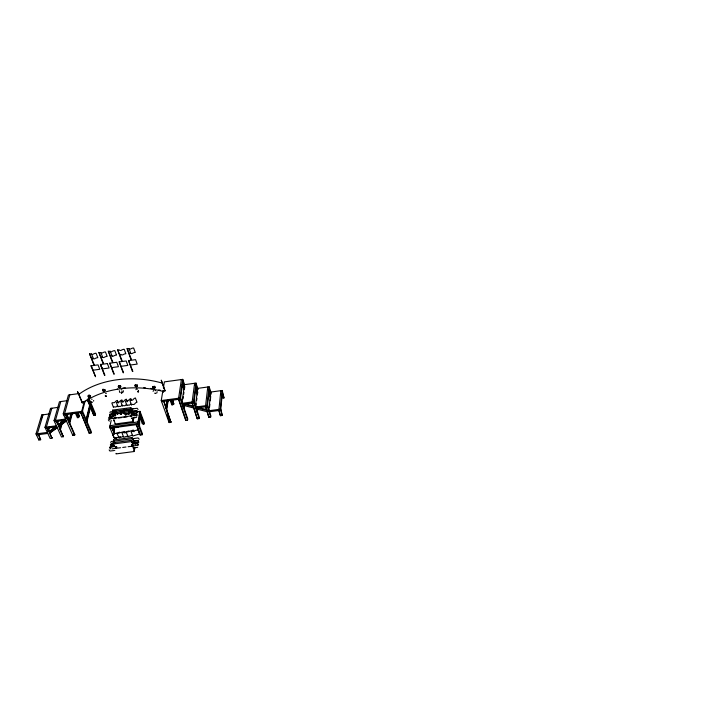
<?xml version="1.0" encoding="UTF-8"?>
<svg xmlns="http://www.w3.org/2000/svg" width="720" height="720" viewBox="0 0 720 720"><rect width="100%" height="100%" fill="white"/><g stroke="black" fill="none" stroke-linecap="round" stroke-linejoin="round"><path stroke-width="1.08" d="M119.34 390.717L119.745 392.454M93.654 400.464L93.636 401.121M121.905 391.878L121.842 392.643M122.085 391.86L122.04 392.598M132.894 371.475L128.502 360.405L132.471 371.529M131.022 359.667L127.044 348.399L131.445 359.541M138.087 423.936L138.15 421.803M138.942 425.952L139.176 418.482M139.446 428.4L139.833 415.593M123.561 372.699L119.16 361.692L123.165 372.78M121.707 360.99L117.639 349.713L122.121 360.837M114.372 432.81L114.606 427.473M113.841 374.139L109.719 363.015L114.246 374.085M112.932 430.497L113.076 427.293M113.805 431.433L114.003 427.167M112.392 362.259L108.252 351.027L112.806 362.133M104.544 375.417L100.404 364.293L104.967 375.291M103.5 363.393L98.874 352.341L103.104 363.582M136.746 416.709L136.359 417.456L132.588 417.978M125.307 414.333L125.946 414.972L126.09 413.676L125.226 414.72L125.352 413.784L125.532 414.468M93.807 364.842L89.514 353.646L94.221 364.68M91.278 365.661L95.553 376.749L90.864 365.814M129.087 413.01L129.276 411.48L129.087 413.01L130.095 412.524L129.465 412.695M222.21 390.492L220.338 409.194L208.683 410.76L210.798 392.04L222.21 390.492L223.992 397.944L222.228 397.584L221.274 394.47M220.428 415.71L218.862 409.86L218.799 410.49L220.428 415.71L222.291 415.458L220.788 408.969M222.525 391.536L220.662 410.247L209.016 411.804M222.228 397.584L222.291 396.972M218.943 409.383L220.842 390.681M120.69 413.028L120.501 414.297L120.69 413.028L120.105 413.793L120.654 413.361M105.633 393.453L106.308 393.48M208.836 417.258L205.533 406.17L208.836 417.258L210.69 417.015L210.834 415.737L207.477 405.279L206.541 405.405M209.511 407.403L209.889 404.091M210.258 400.788L210.627 397.485L209.619 394.344M209.484 387.855L207.333 406.557L195.651 408.123M206.991 405.495L209.151 386.811L197.712 388.368L195.309 407.07L206.991 405.495L210.69 417.015M205.587 405.684L207.774 387M138.618 391.266C137.772 393.273 137.061 389.79 138.24 392.094M192.033 403.092L197.262 418.806L199.116 418.563L199.269 417.285L196.497 408.897M197.262 418.806L192.114 402.453M196.281 411.174L196.551 409.005M197.208 411.048L197.478 408.879M197.847 408.492L197.433 411.741L196.506 411.867M195.939 405.927L196.218 403.722M196.641 400.419L196.92 398.223M197.343 394.92L197.631 392.715M193.554 401.778L196.002 383.103L184.536 384.669L181.836 403.353L193.554 401.778L199.116 418.563M196.344 384.156L193.905 402.84L182.196 404.415M120.501 414.297L120.186 413.406M192.141 401.967L194.625 383.292M178.497 399.348L185.706 420.354L187.56 420.102L187.731 418.833L180.567 397.827M138.393 391.59L138.402 390.375M185.706 420.354L185.796 419.715M184.401 404.469L183.942 407.718L183.006 407.844M184.176 408.42L184.635 405.171M182.385 403.146L182.286 403.785L193.518 406.683M182.988 398.916L183.303 396.72M183.627 394.515L183.942 392.319M184.419 389.025L184.734 386.82M182.862 404.559L182.772 405.189L193.986 408.087M183.168 406.764L183.474 404.595M183.123 380.43L180.378 399.096L161.613 401.634M178.605 398.214L181.386 379.557M187.56 420.102L180.009 398.025L182.763 379.368L164.385 381.879L163.368 387.882M106.407 395.757C106.002 397.827 104.49 394.74 105.669 396.126M117.495 413.271L117.54 414.162L118.026 413.496M170.955 422.325L163.593 400.743L170.955 422.325L169.11 422.577L161.235 400.563L162.783 391.356L165.186 390.573L162.864 390.888L163.206 391.842M170.019 399.78L171.846 404.991L173.745 404.127L172.755 400.392M169.11 422.577L169.308 421.299M166.275 410.094L167.85 400.347M166.698 409.716L168.273 399.96M165.699 408.06L166.932 400.473M166.122 407.673L166.653 404.424M162.234 382.608L162.153 383.067A81.324 57.609 8.3 0 0 78.615 394.506L77.553 391.608L82.341 403.281M154.989 390.618L155.637 390.609M136.215 424.701L140.22 435.051L142.074 434.799L142.308 433.494L138.339 423.153M144.054 423.972L140.139 413.649L139.212 413.775L143.145 424.098L144.054 423.972L144.288 422.694L139.986 411.336L136.674 411.786M143.145 424.098L143.262 423.459L142.344 423.576L139.203 415.323M140.22 435.051L140.337 434.394M142.344 423.576L142.461 422.946M140.382 412.38L138.087 424.449L110.115 428.202L110.556 426.186M133.992 450.891L133.524 450.945M134.856 447.894L134.316 450.756L132.957 447.318M132.66 445.662L131.562 445.608L131.886 446.04C132.912 446.31 130.212 444.735 132.48 445.248M131.535 445.77L132.507 445.482L131.832 445.824M133.047 442.638L132.228 442.431L133.047 442.638L132.903 443.133L132.111 442.764M133.074 445.626L132.975 446.13L133.542 445.563M133.614 442.791L133.983 443.232L133.911 442.296M142.074 434.799L137.682 423.405L139.986 411.336M131.679 445.275L132.183 445.842M132.462 443.025L132.228 442.431M133.875 417.654L133.245 420.849L132.453 420.912M132.687 421.083L133.2 418.779M131.994 414.585L132.552 413.055M131.481 418.455L131.823 418.194M131.706 418.176L131.418 418.338M132.453 414.522L133.011 412.992M130.788 415.926L131.418 415.746L131.103 415.314L130.599 415.539L131.022 415.989M131.175 412.659L131.958 413.028L131.067 412.992M131.157 416.106C132.498 414.315 128.826 416.151 131.337 415.926M131.382 413.424L131.877 413.199M129.915 409.626L129.123 409.851L129.834 410.013L130.248 409.212L130.257 410.103L131.049 409.878M128.466 413.442L128.439 414.495L129.114 413.802M129.915 410.535L129.294 410.697L130.419 410.958L129.996 410.148M130.257 410.103L130.248 409.212M130.023 412.911L129.78 412.128L130.095 412.524M129.708 412.515L130.158 411.831L129.591 411.885M128.268 414.153L127.881 413.748M127.8 414.135L128.061 413.217M129.276 411.48L129.132 412.569L128.592 412.371L129.231 411.921M128.439 414.495L128.826 413.262M129.294 410.697L129.699 409.896L129.195 409.473M126.738 410.004C127.962 409.32 125.298 410.886 126.585 409.401M126.09 413.676L126.414 414.576L126.063 414.036M126.765 410.274L126.819 409.617M125.946 414.972L125.766 414.27M126.198 410.13L126.243 409.311M126.531 410.049L126.774 409.185L127.062 409.932M123.471 410.94L123.003 410.805L123.75 411.021L123.534 410.004L123.003 410.805M123.975 413.28L123.318 413.55L123.291 412.731M123.489 411.273L123.552 410.553M115.938 448.146L115.731 447.381L116.559 447.588L115.695 447.552L115.938 448.146L116.559 447.588M116.658 447.12L116.334 446.679L116.793 447.129M123.318 413.55L123.552 412.947M123.912 410.859L123.993 410.472M116.415 448.092L115.974 447.984M123.633 413.451L123.822 412.587M123.894 413.667L123.876 412.848M116.109 453.402L116.109 453.438M123.831 413.397L124.236 412.92M121.248 414.225L121.41 413.28L120.816 414.054M114.75 450.567L114.777 450.477M120.411 410.409L120.204 411.201L120.555 410.661M121.212 410.814L120.699 411.453L120.717 410.562M120.699 411.453L120.987 410.4M115.227 423.513L115.236 423.477M117.162 413.127L117.369 413.91M115.281 423.342L114.867 423.243M117.018 413.928L117.342 413.379M117.54 414.162L117.738 413.1M114.669 414.324L114.768 415.71L115.191 414M114.696 410.814L114.66 412.344L115.56 412.191L115.614 411.102L114.696 410.814L114.084 411.732L114.642 411.66M114.39 418.14L114.291 418.626L114.111 418.185M114.984 415.422L115.344 415.845L115.623 414.567M113.805 420.831L114.147 420.57M114.858 418.077L114.867 418.707M115.641 417.879L115.317 417.438L114.822 417.663L115.533 418.212L114.714 417.996L115.038 417.294M115.416 414.945L115.659 415.548M115.056 414.513L115.587 415.188L114.894 415.206M115.065 418.275L114.741 417.834L115.677 418.095M116.775 412.551L116.433 412.29M115.533 418.212L115.677 417.717M116.343 412.677L116.892 412.371M113.751 415.233L114.363 414.522L113.751 415.233L114.462 415.206M114.273 414.909L114.057 414.036M114.66 412.344L114.174 411.345M115.614 411.102L115.065 411.201M114.993 412.011L115.281 411.426M117.639 389.061L117.216 389.043M113.913 437.463L109.692 427.158L111.186 420.381M81.819 415.098L80.496 412.002L89.181 433.26L90.999 433.017L91.314 431.73L82.512 411.111M87.489 399.042L94.356 415.458L95.247 415.332L95.544 414.099L89.127 398.709M89.181 433.26L89.343 432.621M94.356 415.458L94.509 414.837L93.618 414.954L90.756 407.16M86.949 421.515L90.999 405.162L90.099 405.288M86.013 419.859L89.811 404.604L90.711 404.478L86.652 420.831L85.734 420.948M86.571 419.454L87.39 416.187M87.93 414.009L89.559 407.466M90.999 433.017L81.729 411.336L84.105 402.075L81.819 402.381L81.936 401.913L84.231 401.598L84.627 402.543M85.122 400.896L82.179 412.398L63.693 414.891M74.061 434.043L73.899 434.682L74.808 434.565L65.718 414.009M75.204 412.632L77.418 417.744L78.309 417.627L76.698 412.911M79.218 393.543L68.436 395.019L63.225 413.847L72.828 435.456L74.637 435.213L74.808 434.565M78.471 417.006L79.515 416.268L78.192 413.199M72.828 435.456L73.161 434.16M114.768 415.71L115.11 414.387L113.976 414.423M69.192 421.929L70.83 415.791M69.255 423.171L71.712 413.964M69.561 423.855L72.558 412.596M68.886 421.245L70.803 414.09M63.297 436.725L56.547 420.759L63.297 436.725L61.488 436.968L54.054 420.615L59.436 401.742L67.383 400.653M67.356 418.509L68.409 417.771L67.068 414.72M155.484 393.489C155.133 392.616 153.936 393.462 155.673 393.471M66.69 414.873L65.547 419.067L54.054 420.615M66.573 418.005L67.716 413.811M59.364 428.58L61.632 420.372M59.994 429.48L61.407 424.35M61.965 422.307L62.532 420.255M64.611 413.658L69.795 394.83M60.3 430.155L61.992 424.008M62.55 421.956L63.117 419.904M122.013 392.706C120.537 393.696 120.969 391.041 121.68 393.12M57.456 424.701L58.635 420.498M58.428 407.322L50.517 408.393L44.982 427.311L50.175 438.48L51.984 438.237L47.466 427.446L47.286 428.094M57.285 422.622L57.879 420.525M55.431 420.435L60.786 401.553M56.997 427.473L49.986 432.882L57.672 427.527M55.125 419.553L54.531 421.65L66.006 420.102M55.521 426.708L49.356 431.532L56.196 426.753M48.87 427.158L47.349 432.414L36 433.944L38.871 439.992L40.68 439.749L38.484 434.07M48.735 430.272L49.644 427.113M46.35 427.131L51.858 408.213M38.871 439.992L39.258 438.705M41.22 419.148L42.165 415.989L41.697 414.981L49.554 413.91M37.359 433.755L43.029 414.801M36 433.944L41.697 414.981M114.858 417.501L114.615 417.825M106.101 396.324L105.651 396.279M130.635 415.377L130.896 415.98M131.85 413.361L131.994 412.866M131.301 416.088L131.454 415.593M92.241 402.129C90.576 402.939 91.233 400.608 91.881 402.516M132.354 445.977L132.507 445.482M153.09 391.365L153.549 390.528M135.909 389.691L136.377 388.863M123.309 392.013L123.3 390.654M139.203 439.2L138.141 437.949L111.204 441.522L110.718 442.503M114.138 446.157L109.926 446.994L110.52 448.569M113.454 444.096C108.468 442.305 110.394 448.281 113.589 445.887M115.668 418.131L115.821 417.663M131.985 413.28L132.138 412.821M130.374 415.494L131.139 415.215M156.708 393.156L157.149 391.698M115.47 447.498L116.523 447.354M116.532 447.327L116.559 448.002L115.659 447.912M131.76 445.653L132.237 445.77L131.805 445.536M126.468 409.527L126.846 409.887M137.682 447.309L133.659 447.966M91.611 399.258L92.097 399.249M114.741 411.957L115.641 411.804M123.57 410.895L124.29 410.769M115.524 411.489L115.56 412.191M121.347 389.862L121.905 389.898M126.009 414.063L125.271 414.171M119.313 361.89L126.162 360.963L127.827 365.391L121.086 366.327M120.582 413.91L121.329 413.838M64.629 420.03L58.41 424.89L65.322 420.066M60.93 424.413L59.031 426.258L66.798 420.84M62.658 423.207L66.105 420.804M138.618 442.161L138.114 440.487L133.686 440.802L131.868 437.49L113.535 439.938L114.642 443.475M132.129 412.848L131.355 412.443L130.923 413.01M131.445 415.971L130.383 415.701M115.713 446.868L116.622 446.922M132.12 442.35L133.191 442.62L132.147 442.962M137.358 412.452L137.79 411.993L137.007 410.715L132.624 411.03L130.815 407.655L112.761 410.103L113.472 412.929M130.968 410.265L112.077 412.848L113.193 416.673L109.026 417.51L109.269 418.86L109.998 419.157M131.661 444.753L132.273 444.645M132.498 445.887L131.589 445.833M132.075 435.276L128.241 436.626L126.153 432.396L133.308 430.065L133.965 431.748M113.616 439.911L114.759 443.169M133.146 443.637L131.418 440.325L113.013 442.755L114.057 446.562L109.836 447.399L110.286 448.911M123.03 436.599L119.178 437.859L117.045 433.665L124.254 431.469L124.92 433.143M128.826 430.965L122.031 433.071L123.714 437.256L127.584 436.059M120.456 436.662L114.651 438.462L112.509 434.304L119.736 432.18M112.761 410.103L112.932 411.003M112.158 412.821L113.283 416.277L109.107 417.123L109.773 418.752M113.013 442.755L114.129 445.923M136.836 415.17L136.404 413.82L132.003 414.135L130.266 410.373L132.219 413.829L136.854 413.667L137.079 415.413L134.622 415.845M137.943 445.032C139.689 442.602 133.956 442.971 133.146 443.637M123.084 410.418L123.534 410.004M123.813 410.292L124.272 410.211M124.191 410.598L123.471 410.724M91.287 365.805L98.01 364.869L99.774 369.279L93.069 370.206M110.016 363.204L116.766 362.268L118.458 366.687L111.735 367.623M128.808 360.594L135.576 359.649L137.205 364.095L130.455 365.031M195.273 385.506L196.191 385.38L197.541 389.547M63.225 413.847L81.729 411.336M161.235 400.563L180.009 398.025M125.226 414.72L125.685 414.657M112.851 411.381L131.481 408.87L132.678 411.498L136.854 411.084L137.718 412.38L131.724 413.586M115.938 411.12L110.25 411.903L109.899 412.839M131.481 409.023L137.178 408.267L138.069 409.482M172.035 403.758L173.844 403.515M132.696 411.03L134.505 414.45M112.689 413.937L109.719 414.405L109.935 415.692M112.248 414.108L130.932 411.579M112.599 414.324C106.659 413.217 110.628 419.085 113.94 415.98M112.914 415.746L110.052 415.854M131.409 413.262L134.028 412.902M44.982 427.311L56.403 425.781M108.81 418.914L135.657 415.296M113.211 418.725L115.353 418.437M118.566 418.005L121.77 417.573M123.912 417.285L127.125 416.853M45.459 428.337L56.871 426.807M115.164 423.99L133.191 421.569M36.477 434.952L47.826 433.431M110.016 425.691L137.961 421.938M109.692 427.158L137.682 423.405M118.602 426.762L116.649 427.644M51.255 437.715L52.164 437.598M62.568 436.203L63.477 436.077M170.127 421.812L171.045 421.686M197.343 418.167L198.27 418.041M208.908 416.619L209.835 416.502M141.381 433.62L142.308 433.494M115.398 437.715L116.316 437.598L116.181 438.246L114.336 438.498M133.758 440.703L134.226 440.64M113.535 443.691L110.403 444.555M113.103 444.033L131.985 441.531L133.209 444.123L137.43 443.718L138.312 444.987L133.542 446.013M111.519 445.77L113.679 445.482M134.163 442.764L136.314 442.485M134.082 443.169L138.834 442.143L137.961 440.874L133.614 441.198L131.868 437.49M115.83 446.913L116.298 446.85M114.984 448.056L115.452 448.002M111.906 448.875L115.155 448.443M117.315 448.155L120.564 447.732M122.724 447.444L125.973 447.012M128.133 446.724L131.382 446.301M113.868 450.576L109.917 451.044L109.125 449.874M116.046 453.906L134.262 451.503M127.521 348.876L127.773 348.804A1.278 0.72 -19 0 1 128.367 348.615L129.096 348.777A1.251 0.702 -18.9 0 0 129.348 349.128A1.197 0.675 -18.9 0 0 130.779 348.903A4.113 2.331 -18.9 0 1 132.84 348.057A1.62 0.918 -18.8 0 1 133.641 348.021L135.27 352.485A1.62 0.918 -18.9 0 0 134.469 352.521A4.104 2.34 -18.9 0 0 132.417 353.376A1.188 0.675 -18.9 0 1 130.995 353.592A1.242 0.711 -18.9 0 1 130.743 353.241L130.014 353.079A1.278 0.729 -19 0 0 129.42 353.268L129.168 353.34M108.729 351.504L108.981 351.432A1.278 0.72 -19.5 0 1 109.584 351.243L110.232 351.315A1.197 0.675 -19.5 0 0 111.969 351.531A4.122 2.322 -19.4 0 1 114.03 350.685A1.629 0.909 -19.4 0 1 114.831 350.649L116.523 355.104A1.62 0.918 -19.5 0 0 115.731 355.14A4.113 2.331 -19.5 0 0 113.679 355.986A1.188 0.675 -19.5 0 1 112.257 356.202A1.251 0.702 -19.5 0 1 112.014 355.86L111.294 355.689A1.278 0.72 -19.6 0 0 110.691 355.878L110.385 355.95M99.351 352.818L99.603 352.737A1.287 0.72 -19.8 0 1 100.206 352.548L100.926 352.719L102.699 357.291M128.592 412.371L129.159 412.308M130.077 412.218L129.195 411.867M120.933 413.334L121.41 413.28M121.329 413.667L120.609 413.406M109.314 421.11L108.315 419.886M113.841 414.846L114.849 415.323M114.984 414.819L115.668 414.801M118.053 350.19L118.305 350.145A1.278 0.72 -19.3 0 1 118.971 349.929L119.691 350.1A1.251 0.702 -19.2 0 0 119.943 350.442A1.197 0.675 -19.2 0 0 121.365 350.217A4.122 2.331 -19.1 0 1 123.426 349.371A1.62 0.918 -19.1 0 1 124.227 349.335L125.892 353.799A1.62 0.918 -19.2 0 0 125.091 353.835A4.104 2.331 -19.2 0 0 123.039 354.681A1.188 0.675 -19.2 0 1 121.617 354.897A1.242 0.702 -19.2 0 1 121.374 354.555L120.654 354.384A1.278 0.72 -19.3 0 0 120.051 354.573L119.745 354.645M89.937 354.123L90.189 354.078A1.287 0.711 -20.1 0 1 90.846 353.862L91.557 354.033L93.366 358.596M101.043 357.255L101.349 357.174A1.278 0.72 -19.9 0 1 101.952 356.985L102.672 357.165A1.251 0.702 -19.8 0 0 102.906 357.507A1.197 0.666 -19.8 0 0 104.319 357.291A4.113 2.322 -19.8 0 1 106.38 356.445A1.62 0.909 -19.8 0 1 107.172 356.409L105.453 351.963A1.629 0.909 -19.7 0 0 104.652 351.999A4.131 2.313 -19.7 0 0 102.582 352.845A1.197 0.666 -19.7 0 1 100.845 352.692M91.719 358.551L92.025 358.479A1.278 0.72 -20.2 0 1 92.628 358.29L93.339 358.461A1.251 0.702 -20.1 0 0 93.564 358.812A1.197 0.666 -20.1 0 0 94.986 358.587A4.113 2.313 -20.1 0 1 97.047 357.741A1.62 0.909 -20 0 1 97.839 357.705L96.084 353.268A1.629 0.909 -20 0 0 95.283 353.313A4.131 2.304 -20 0 0 93.213 354.159A1.197 0.666 -20 0 1 91.485 354.006M131.319 440.325L131.985 441.531M130.815 407.655L131.481 408.87M115.029 417.321L115.812 417.69M123.21 413.118L124.155 413.307M137.349 389.304L137.034 388.809M184.419 403.677L193.608 406.053M196.83 407.115L206.964 409.734L206.892 410.373L196.749 407.754M196.2 408.888L207.342 411.768M123.75 411.021L124.209 411.156M114.084 411.732L114.642 411.903M128.673 411.984L129.213 412.182M117.945 413.883L117.261 413.766M114.975 414.9L115.533 415.152M121.131 411.201L120.474 411.039M127.98 413.604L129.033 414.189M129.123 409.851L129.627 410.283M126.387 409.914L126.72 409.842M115.272 418.653L114.579 418.122M131.058 416.529L130.59 416.502M110.232 351.315L112.05 355.995M38.295 434.709L40.68 439.749M47.214 427.941L51.984 438.237M49.545 430.884L50.166 432.234M56.736 422.289L57.654 424.332M59.967 429.435L62.739 435.555M50.517 408.393L50.985 409.41M66.897 415.341L68.247 418.383M65.538 414.648L74.637 435.213M77.598 412.794L79.362 416.88M76.095 412.506L78.309 417.627M82.71 417.159L84.033 420.255M84.915 422.316L88.893 431.586M79.155 395.019L82.071 401.895M84.105 402.075L84.501 403.011M88.389 398.916L95.247 415.332M88.497 400.473L90.216 404.577M92.79 410.733L94.077 413.811M87.75 399.987L89.469 404.082M87.165 399.573L93.618 414.954M114.642 433.476L112.122 427.293L114.498 434.133M111.753 427.797L113.013 430.884M113.76 419.796L114.813 422.406M118.359 402.993L117.351 400.446A1.611 0.963 -20.7 0 0 116.55 400.761A4.095 2.439 -20.7 0 0 115.083 402.102A1.188 0.711 -20.8 0 1 113.769 402.768A1.242 0.738 -20.8 0 1 113.229 402.606L112.329 402.732A1.278 0.756 -20.9 0 0 111.852 403.083L113.463 407.403A1.269 0.756 -21 0 1 114.021 406.971L114.912 406.836A1.242 0.738 -20.9 0 0 115.452 406.998A1.188 0.711 -20.9 0 0 116.766 406.341A4.077 2.448 -20.8 0 1 117.387 405.63M134.901 442.359L135.576 444.069M122.904 402.48L121.914 399.933A1.611 0.963 -20.5 0 0 121.113 400.248A4.095 2.448 -20.5 0 0 119.646 401.589A1.188 0.711 -20.7 0 1 118.332 402.246A1.242 0.738 -20.7 0 1 117.792 402.084L116.901 402.219A1.278 0.756 -20.7 0 0 116.424 402.57L118.098 406.809A1.269 0.765 -20.8 0 1 118.575 406.458L119.466 406.323A1.242 0.747 -20.7 0 0 120.006 406.485A1.188 0.711 -20.7 0 0 121.311 405.828A4.077 2.448 -20.6 0 1 121.932 405.108M127.359 401.751L126.369 399.204A1.611 0.963 -20.4 0 0 125.568 399.519A4.086 2.448 -20.4 0 0 124.11 400.86A1.188 0.711 -20.5 0 1 122.796 401.517A1.242 0.738 -20.5 0 1 122.256 401.355L121.356 401.49A1.278 0.765 -20.6 0 0 120.888 401.841L122.463 406.161A1.269 0.765 -20.7 0 1 123.021 405.729L123.912 405.594A1.242 0.747 -20.6 0 0 124.452 405.765A1.188 0.711 -20.6 0 0 125.757 405.099A4.077 2.448 -20.5 0 1 126.378 404.388M132.228 418.23L133.245 420.849M136.746 425.088L139.941 433.359M131.499 400.329L130.851 398.628A1.611 0.963 -20.2 0 0 130.05 398.943A4.086 2.448 -20.2 0 0 128.601 400.284A1.188 0.711 -20.4 0 1 127.287 400.941A1.242 0.747 -20.3 0 1 126.747 400.779L125.847 400.914A1.278 0.765 -20.4 0 0 125.37 401.265L126.981 405.549A1.269 0.765 -20.5 0 1 127.494 405.162L128.385 405.027A1.242 0.747 -20.4 0 0 128.925 405.189A1.188 0.711 -20.4 0 0 130.23 404.532A4.077 2.457 -20.3 0 1 130.617 404.046M140.103 416.754L140.895 418.815M140.517 416.232L142.866 422.424M129.096 348.777L130.788 353.376M166.491 410.706L169.857 420.129M167.067 415.017L168.93 420.246M162.783 391.356L163.125 392.31M165.042 390.591L161.244 380.133L164.97 391.059M172.296 399.969L173.745 404.127M171.387 400.086L172.845 404.253M170.928 399.663L172.746 404.865M170.577 399.6L171.675 402.723M178.956 399.762L185.436 418.662M182.376 382.824L184.473 389.088M182.682 384.858L184.086 389.034M182.241 384.426L183.996 389.646M182.763 379.368L184.518 384.606M182.943 381.654L184.689 386.874M183.51 385.344L184.563 388.476M194.067 401.571L195.453 405.756M195.453 388.143L197.487 394.398M196.002 383.103L198.054 389.412M196.371 388.017L197.721 392.184M195.606 386.55L197.649 392.796M196.551 390.663L197.568 393.786M209.484 391.716L210.465 394.83M208.755 390.249L210.726 396.486M208.566 391.842L210.537 398.079M209.151 386.811L211.122 393.084M209.34 389.079L210.978 394.281M220.338 409.194L222.291 415.458M222.129 394.956L223.074 398.07M222.408 392.76L223.992 397.944M84.033 402.084A80.703 56.844 7.9 0 1 162.855 391.347M122.805 388.035A80.658 56.835 7.9 0 1 125.271 387.783M143.739 387.702A80.658 56.835 7.9 0 1 145.431 387.855M150.489 388.44A80.658 56.835 7.9 0 1 152.172 388.683M158.832 389.916A80.658 56.835 7.9 0 1 160.479 390.276M119.88 385.533A1.224 0.891 10.7 0 1 120.609 386.973A1.224 0.891 10.7 0 1 118.62 386.838A1.224 0.891 10.7 0 1 119.25 385.488M105.066 389.691A1.224 0.891 11.3 0 1 103.635 390.699A1.224 0.891 11.3 0 1 103.014 389.16M90.54 395.811A1.224 0.882 11.7 0 1 89.55 396.864A1.224 0.882 11.7 0 1 88.182 395.82A1.224 0.882 11.7 0 1 89.649 395.127M137.115 384.759A1.215 0.9 9.9 0 1 137.142 386.046A1.215 0.9 9.9 0 1 135.432 385.938A1.215 0.9 9.9 0 1 135.405 384.651M154.251 386.199A1.215 0.9 8.9 0 1 155.043 387.504A1.215 0.9 8.9 0 1 153.261 387.747A1.215 0.9 8.9 0 1 153.09 386.361M133.884 438.687L133.434 438.867L133.884 438.687M132.822 409.005L132.354 409.149L132.822 409.005M131.544 404.847L129.915 400.599A1.269 0.765 -20.3 0 1 130.383 400.248L131.283 400.113A1.242 0.747 -20.2 0 0 131.832 400.275A1.188 0.711 -20.2 0 0 133.137 399.609A4.086 2.457 -20.1 0 1 134.586 398.268A1.611 0.963 -20.1 0 1 135.387 397.962L136.998 402.21A1.602 0.972 -20.2 0 0 136.197 402.525A4.068 2.457 -20.1 0 0 134.757 403.866A1.188 0.711 -20.3 0 1 133.452 404.523A1.242 0.747 -20.3 0 1 132.912 404.361L132.012 404.496A1.269 0.765 -20.3 0 0 131.544 404.847L131.508 404.892M137.934 429.75L131.139 431.865L132.795 436.059L139.554 433.953L137.934 429.75M107.388 363.564L100.647 364.5L102.393 368.919L109.107 367.983L107.388 363.564M88.461 397.017A1.224 0.882 11.7 0 0 90.459 396.747A1.224 0.882 11.7 0 0 88.911 395.559A1.224 0.882 11.7 0 0 88.461 397.017M102.969 390.906A1.224 0.891 11.3 0 0 104.976 390.627A1.224 0.891 11.3 0 0 103.437 389.43A1.224 0.891 11.3 0 0 102.969 390.906M153.018 388.107A1.215 0.9 8.9 0 0 155.034 387.828A1.215 0.9 8.9 0 0 153.54 386.631A1.215 0.9 8.9 0 0 153.018 388.107M118.665 387.441A1.224 0.9 10.6 0 0 120.672 387.162A1.224 0.9 10.6 0 0 119.151 385.956A1.224 0.9 10.6 0 0 118.665 387.441M135.342 386.397A1.215 0.9 9.9 0 0 137.358 386.127A1.215 0.9 9.9 0 0 135.846 384.921A1.215 0.9 9.9 0 0 135.342 386.397"/></g></svg>
